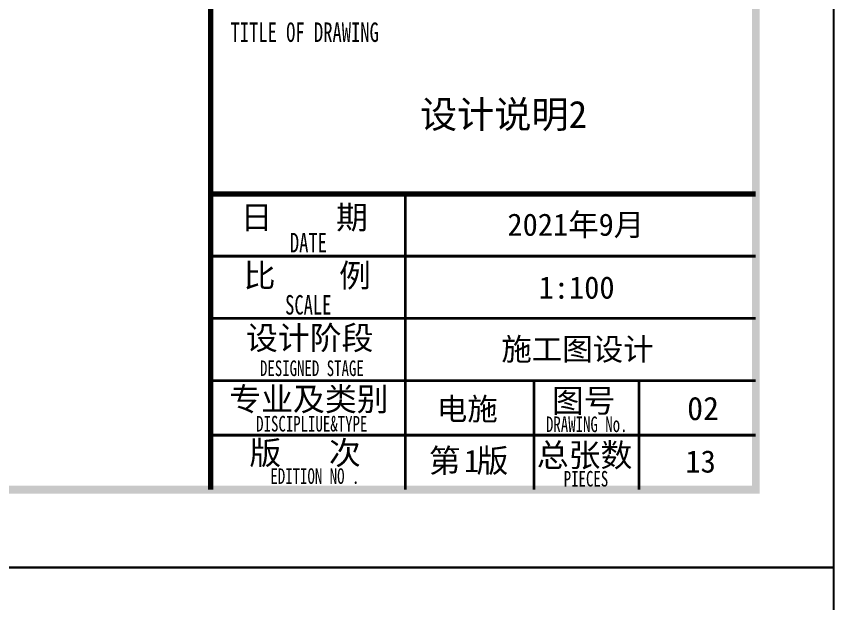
# Model space of a CAD drawing. Extents: x 491024 to 1725648, y 860327 to 1705161.
# Drawn here: x 599719 to 610215, y 1087358 to 1094892 of the extents above; entities that cross this region are included whole.
import ezdxf

# ---------------------------------------------------------------- set-up
doc = ezdxf.new("R2010")
doc.units = 0
doc.header["$LTSCALE"] = 1000
doc.header["$MEASUREMENT"] = 0
for name, color, linetype in [('C-Sheet-图框', 101, 'Continuous'), ('图框', 140, 'Continuous'), ('图签文字', 147, 'Continuous')]:
    doc.layers.add(name, color=color, linetype=linetype)
doc.layers.add('图签', color=147, linetype='Continuous', lineweight=18)
doc.styles.add('宋体', font='', dxfattribs={"height": 50})
doc.styles.add('建筑图签-1', font='simhei.ttf', dxfattribs={"width": 0.7})
doc.styles.get('宋体').set_extended_font_data('SimSun')

# ---------------------------------------------------------------- blocks, each defined once
blk = doc.blocks.new('2q3q2342q35q2343r5q23rwetr')
at = {"layer": '图框'}
for points, const_width in [([(3527618, 3121310), (3527618, 3161310)], 70), ([(3527618, 3125110), (3534618, 3125110)], 70), ([(3530118, 3122710), (3530118, 3125110)], 35), ([(3527618, 3124310), (3534618, 3124310)], 35), ([(3527618, 3123510), (3534618, 3123510)], 35), ([(3527618, 3122710), (3534618, 3122710)], 35), ([(3527618, 3122710), (3534118, 3122710)], 35), ([(3530118, 3121310), (3530118, 3122710)], 35), ([(3531768, 3121310), (3531768, 3122710)], 35), ([(3531768, 3121310), (3531768, 3122710)], 35), ([(3531768, 3121310), (3531768, 3122710)], 35), ([(3533118, 3121310), (3533118, 3122710)], 35), ([(3527618, 3122010), (3531768, 3122010)], 35), ([(3531768, 3122010), (3534618, 3122010)], 35)]:
    blk.add_lwpolyline(points, dxfattribs=dict(at, const_width=const_width))
at = {"layer": '图签', "color": 154, "style": '宋体'}
for s, p in [('2021年9月', (3531428, 3124572)), ('施工图设计', (3531350, 3122972)), ('电施', (3530522, 3122203)), ('13', (3533714, 3121529))]:
    blk.add_text(s, height=286.7, dxfattribs=at).set_placement(p)
at = {"layer": '图签', "color": 1, "style": '宋体'}
for s, height, p in [('1:100', 286.7, (3531829, 3123764)), ('1', 287, (3530871, 3121535))]:
    blk.add_text(s, height=height, dxfattribs=at).set_placement(p)
at = {"layer": '图签文字', "style": '建筑图签-1', "width": 0.7}
for s, height, p in [('TITLE OF DRAWING', 250, (3527872, 3127063)), ('DATE', 250, (3528634, 3124359)), ('SCALE', 250, (3528573, 3123560)), ('DESIGNED STAGE', 200, (3528250, 3122770)), ('DISCIPLIUE&TYPE', 200, (3528201, 3122057)), ('DRAWING No.', 200, (3531923, 3122050)), ('EDITION NO .', 200, (3528384, 3121384)), ('PIECES', 200, (3532151, 3121350))]:
    blk.add_text(s, height=height, dxfattribs=at).set_placement(p)
at = {"layer": '图签文字', "color": 7, "style": '建筑图签-1'}
for s, p in [('日    期', (3528002, 3124659)), ('比    例', (3528040, 3123912)), ('设计阶段', (3528070, 3123110)), ('专业及类别', (3527856, 3122323)), ('图号', (3531999, 3122304)), ('版   次 ', (3528114, 3121633)), ('总张数', (3531805, 3121604)), ('第 版', (3530418, 3121533))]:
    blk.add_text(s, height=300, dxfattribs=at).set_placement(p)

msp = doc.modelspace()

# ---------------------------------------------------------------- linework, layer by layer
at = {"layer": '图框'}
for points in [[(550815, 1129764.5), (610214.8, 1129764.5), (610214.8, 1087810.2), (550815, 1087810.2)], [(550815, 1087810.2), (610214.8, 1087810.2), (610214.8, 1045856), (550815, 1045856)]]:
    msp.add_lwpolyline(points, close=True, dxfattribs=at)
at = {"layer": '图框', "const_width": 100}
msp.add_lwpolyline([(553315, 1088810.2), (609215, 1088810.2), (609215, 1128810.2), (553315, 1128810.2)], close=True, dxfattribs=at)

# ---------------------------------------------------------------- block references
at = {"layer": '图框'}
msp.add_blockref('2q3q2342q35q2343r5q23rwetr', (-2925402.8, -2032499.8), dxfattribs=at)

# ---------------------------------------------------------------- texts
at = {"layer": 'C-Sheet-图框', "color": 1, "style": '宋体'}
for s, height, p in [('设计说明2', 350, (604901.6, 1093457.1)), ('02', 300, (608333.7, 1089703.7))]:
    msp.add_text(s, height=height, dxfattribs=at).set_placement(p)

doc.saveas('drawing.dxf')
